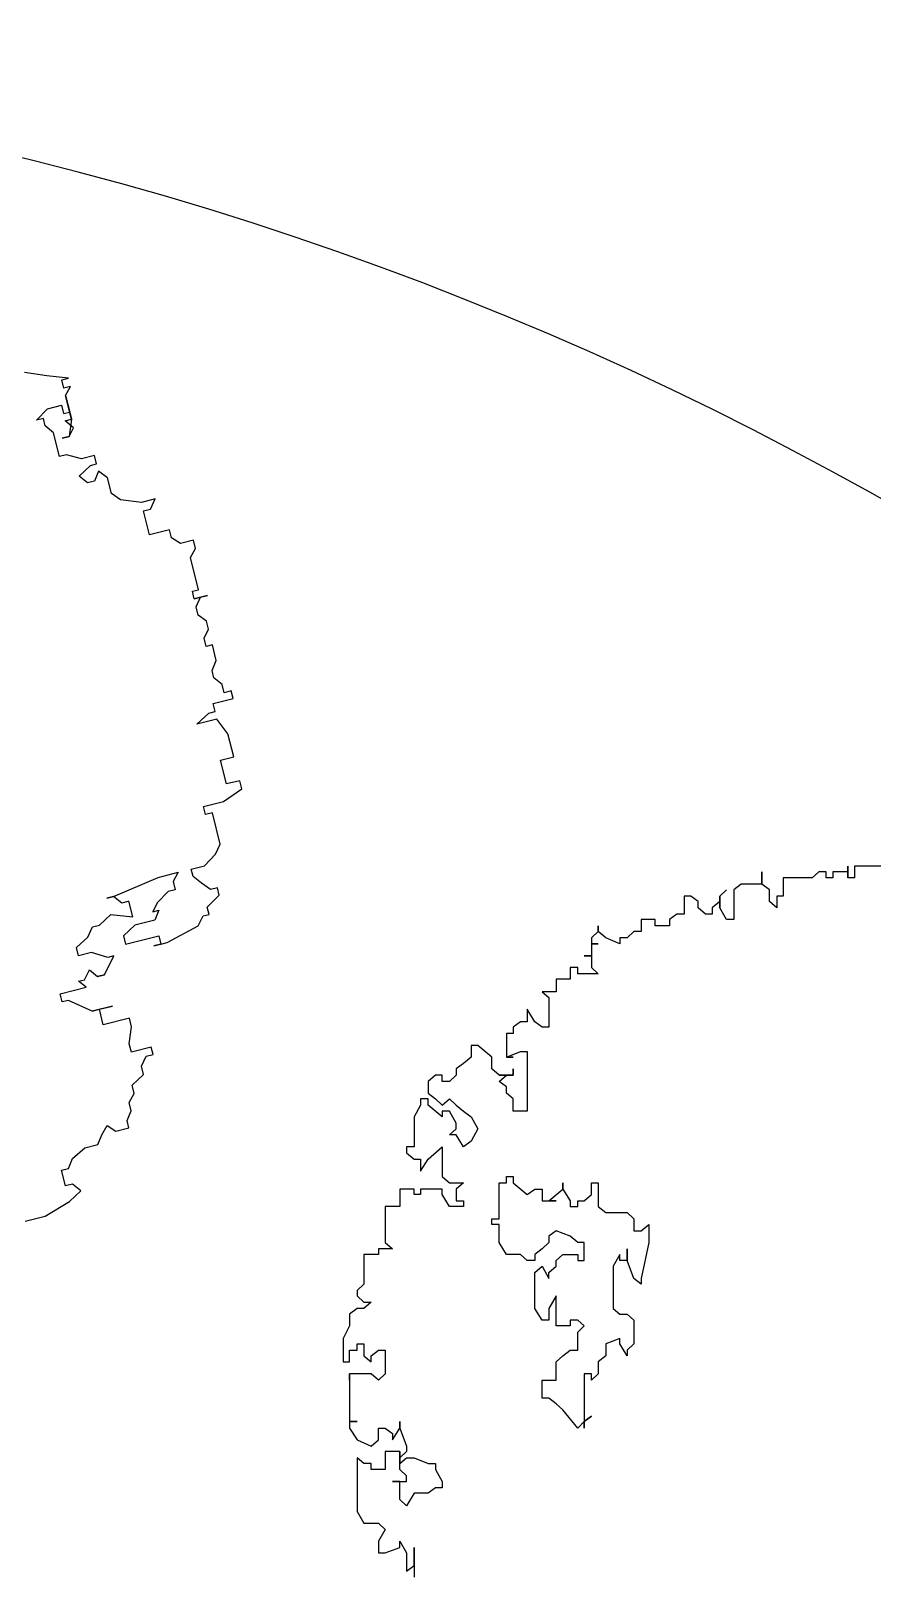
# Model space of a CAD drawing. Extents: x -30 to 1202, y 231 to 898.
# Drawn here: x 170.29 to 173.23, y 436.75 to 442.14 of the extents above; entities that cross this region are included whole.
import ezdxf

# ---------------------------------------------------------------- set-up
doc = ezdxf.new("R2010")
doc.units = 0
doc.header["$LTSCALE"] = 0.04
doc.layers.get('0').update_dxf_attribs({"linetype": 'CONTINUOUS'})
for name, color, linetype in [('0.5', 5, 'CONTINUOUS'), ('CONTORXXNP----00', 255, 'CONTINUOUS'), ('PISO', 1, 'CONTINUOUS'), ('PISOS', 1, 'CONTINUOUS')]:
    doc.layers.add(name, color=color, linetype=linetype)
doc.styles.get("Standard").update_dxf_attribs({"font": 'romans.shx'})

# ---------------------------------------------------------------- blocks, each defined once
blk = doc.blocks.new('ARB3')
at = {"color": 0}
for p, q in [((0.436, 0.2199), (0.4192, 0.2268)), ((0.4528, 0.2137), (0.436, 0.2199)), ((0.447, 0.2068), (0.447, 0.2137)), ((0.447, 0.2137), (0.4528, 0.2137)), ((0.447, 0.2007), (0.4528, 0.2068)), ((0.4528, 0.2068), (0.447, 0.2068)), ((0.447, 0.1807), (0.447, 0.2007)), ((0.4192, 0.1868), (0.4302, 0.1937)), ((0.4302, 0.1937), (0.4418, 0.1937)), ((0.4418, 0.1937), (0.4418, 0.1868)), ((0.425, 0.1868), (0.4192, 0.1868)), ((0.425, 0.1807), (0.425, 0.1868)), ((0.4302, 0.1737), (0.425, 0.1807)), ((0.4418, 0.1868), (0.447, 0.1868)), ((0.447, 0.1807), (0.4418, 0.1676)), ((0.447, 0.1737), (0.4418, 0.1807)), ((0.4418, 0.1807), (0.447, 0.1807)), ((0.447, 0.1868), (0.447, 0.1807)), ((0.4302, 0.1537), (0.4302, 0.1737)), ((0.4418, 0.1676), (0.436, 0.1676)), ((0.436, 0.1676), (0.4418, 0.1676)), ((0.4418, 0.1676), (0.447, 0.1737)), ((0.436, 0.1537), (0.4302, 0.1537)), ((0.447, 0.1476), (0.436, 0.1537)), ((0.4418, 0.1345), (0.4528, 0.1407)), ((0.4579, 0.1476), (0.447, 0.1476)), ((0.4528, 0.1407), (0.4579, 0.1407)), ((0.4579, 0.1407), (0.4579, 0.1476)), ((0.447, 0.1276), (0.4418, 0.1345)), ((0.4528, 0.1276), (0.447, 0.1276)), ((0.4579, 0.1345), (0.4528, 0.1276)), ((0.4638, 0.1276), (0.4579, 0.1345)), ((0.4638, 0.1145), (0.4638, 0.1276)), ((0.4696, 0.1076), (0.4638, 0.1145)), ((0.4857, 0.1015), (0.4696, 0.1076)), ((0.4973, 0.1015), (0.4857, 0.1015)), ((0.4915, 0.0945), (0.4973, 0.1015)), ((0.4857, 0.0745), (0.4857, 0.0945)), ((0.4857, 0.0945), (0.4915, 0.0945)), ((0.5025, 0.0745), (0.4857, 0.0745)), ((0.5025, 0.0676), (0.5025, 0.0745)), ((0.5083, 0.0615), (0.5025, 0.0676)), ((0.5193, 0.0615), (0.5083, 0.0615)), ((0.5135, 0.0484), (0.5193, 0.0546)), ((0.5193, 0.0546), (0.5193, 0.0615)), ((0.5135, 0.0215), (0.5135, 0.0484)), ((0.5083, 0.0153), (0.5083, 0.0215)), ((0.5083, 0.0215), (0.5135, 0.0215)), ((0.5083, 0.0084), (0.5135, 0.0153)), ((0.5193, 0.0153), (0.5083, 0.0153)), ((0.5135, 0.0153), (0.5193, 0.0153)), ((0.5083, 0.0015), (0.5083, 0.0084)), ((0.5135, -0.0047), (0.5083, 0.0015)), ((0.5083, -0.0177), (0.5135, -0.0116)), ((0.5135, -0.0116), (0.5135, -0.0047)), ((0.5083, -0.0247), (0.5083, -0.0177)), ((0.5135, -0.0247), (0.5083, -0.0247)), ((0.5135, -0.0377), (0.5135, -0.0247)), ((-0.4922, -0.0446), (-0.4812, -0.0446)), ((-0.4812, -0.0446), (-0.4812, -0.0508)), ((0.5083, -0.0446), (0.5135, -0.0377)), ((0.5083, -0.0508), (0.5083, -0.0446)), ((-0.4812, -0.0508), (-0.4922, -0.0508)), ((-0.4922, -0.0508), (-0.487, -0.0508)), ((-0.487, -0.0508), (-0.487, -0.0646)), ((0.5135, -0.0577), (0.5083, -0.0508)), ((0.5135, -0.0646), (0.5135, -0.0577)), ((-0.487, -0.0646), (-0.4812, -0.0646)), ((-0.4812, -0.0708), (-0.487, -0.0708)), ((-0.487, -0.0708), (-0.487, -0.0777)), ((-0.4812, -0.0646), (-0.4812, -0.0708)), ((0.5025, -0.0777), (0.5025, -0.0708)), ((0.5025, -0.0708), (0.5193, -0.0708)), ((0.5193, -0.0646), (0.5135, -0.0646)), ((0.5193, -0.0708), (0.5193, -0.0646)), ((-0.487, -0.0777), (-0.4812, -0.0839)), ((-0.4812, -0.0839), (-0.4812, -0.1108)), ((0.4857, -0.0839), (0.4973, -0.0777)), ((0.5025, -0.0839), (0.4857, -0.0839)), ((0.4973, -0.0777), (0.5025, -0.0777)), ((0.5083, -0.0977), (0.5025, -0.0839)), ((0.5083, -0.1169), (0.5083, -0.0977)), ((-0.4812, -0.1108), (-0.4644, -0.1108)), ((-0.4644, -0.1108), (-0.4644, -0.1169)), ((-0.4702, -0.1238), (-0.4754, -0.1308)), ((-0.4592, -0.1238), (-0.4702, -0.1238)), ((-0.4644, -0.1169), (-0.4534, -0.1169)), ((-0.4534, -0.1169), (-0.4592, -0.1238)), ((0.4973, -0.1369), (0.4973, -0.1169)), ((0.4973, -0.1169), (0.5083, -0.1169)), ((-0.4754, -0.1308), (-0.487, -0.1308)), ((-0.487, -0.1308), (-0.4754, -0.1308)), ((-0.4754, -0.1308), (-0.4754, -0.15)), ((0.5083, -0.1369), (0.4973, -0.1369)), ((0.5083, -0.1438), (0.5083, -0.1369)), ((-0.4754, -0.15), (-0.4702, -0.1569)), ((0.4747, -0.1569), (0.4747, -0.15)), ((0.4747, -0.15), (0.4915, -0.15)), ((0.4915, -0.15), (0.5083, -0.1438)), ((-0.4702, -0.1569), (-0.4424, -0.1569)), ((-0.4424, -0.1569), (-0.4424, -0.1638)), ((0.4805, -0.1569), (0.4747, -0.1569)), ((0.4805, -0.1831), (0.4805, -0.1569)), ((-0.4644, -0.17), (-0.4702, -0.1638)), ((-0.4702, -0.1638), (-0.4644, -0.17)), ((-0.4534, -0.17), (-0.4644, -0.17)), ((-0.4644, -0.17), (-0.4592, -0.17)), ((-0.4592, -0.17), (-0.4534, -0.1769)), ((-0.4424, -0.1638), (-0.4534, -0.17)), ((-0.4534, -0.1769), (-0.4476, -0.1769)), ((-0.4476, -0.1831), (-0.4534, -0.19)), ((-0.4476, -0.1769), (-0.4476, -0.1831)), ((0.4747, -0.19), (0.4805, -0.1831)), ((-0.4592, -0.19), (-0.4644, -0.1969)), ((-0.4644, -0.1969), (-0.4644, -0.2031)), ((-0.4534, -0.19), (-0.4592, -0.19)), ((0.3862, -0.2031), (0.425, -0.1969)), ((0.425, -0.1969), (0.4418, -0.1969)), ((0.4418, -0.1969), (0.436, -0.2031)), ((0.4528, -0.2031), (0.4528, -0.1969)), ((0.4528, -0.1969), (0.4638, -0.1969)), ((0.4638, -0.1969), (0.4747, -0.19)), ((-0.4644, -0.2031), (-0.4476, -0.2031)), ((-0.4476, -0.2031), (-0.4476, -0.21)), ((-0.4476, -0.21), (-0.4424, -0.2169)), ((0.3862, -0.2031), (0.3804, -0.2031)), ((0.3804, -0.2031), (0.3862, -0.2031)), ((0.3914, -0.21), (0.3862, -0.2031)), ((0.3972, -0.21), (0.3914, -0.21)), ((0.3972, -0.223), (0.3972, -0.21)), ((0.4302, -0.21), (0.4192, -0.2169)), ((0.436, -0.21), (0.4302, -0.21)), ((0.436, -0.2031), (0.436, -0.21)), ((0.4579, -0.21), (0.4528, -0.2031)), ((0.4638, -0.2169), (0.4579, -0.21)), ((-0.4424, -0.2169), (-0.4366, -0.2169)), ((-0.4366, -0.2169), (-0.4366, -0.23)), ((0.3578, -0.23), (0.3636, -0.223)), ((0.3636, -0.223), (0.3695, -0.223)), ((0.3695, -0.223), (0.3804, -0.2169)), ((0.3804, -0.2169), (0.3972, -0.223)), ((0.4192, -0.2169), (0.414, -0.223)), ((0.414, -0.223), (0.4192, -0.223)), ((0.4192, -0.223), (0.414, -0.23)), ((0.4579, -0.23), (0.4696, -0.223)), ((0.4696, -0.2169), (0.4638, -0.2169)), ((0.4696, -0.223), (0.4696, -0.2169)), ((-0.4366, -0.23), (-0.4424, -0.23)), ((-0.4424, -0.23), (-0.4424, -0.243)), ((-0.1531, -0.243), (-0.1589, -0.2361)), ((-0.1589, -0.2361), (-0.1421, -0.2361)), ((-0.1421, -0.2361), (-0.1085, -0.243)), ((0.3468, -0.2361), (0.3578, -0.23)), ((0.3468, -0.243), (0.3468, -0.2361)), ((0.3972, -0.23), (0.3862, -0.2361)), ((0.3862, -0.2361), (0.3862, -0.243)), ((0.414, -0.23), (0.3972, -0.23)), ((0.447, -0.243), (0.4528, -0.2361)), ((0.4528, -0.2361), (0.4579, -0.2361)), ((0.4579, -0.2361), (0.4579, -0.23)), ((-0.4424, -0.243), (-0.4315, -0.243)), ((-0.4315, -0.243), (-0.4315, -0.25)), ((-0.4315, -0.25), (-0.4256, -0.2561)), ((-0.1699, -0.2561), (-0.1641, -0.25)), ((-0.1641, -0.25), (-0.1531, -0.25)), ((-0.1531, -0.25), (-0.1531, -0.243)), ((-0.1085, -0.25), (-0.1253, -0.2561)), ((-0.1085, -0.243), (-0.1033, -0.243)), ((-0.1033, -0.243), (-0.1085, -0.25)), ((-0.0756, -0.2561), (-0.0698, -0.25)), ((-0.0698, -0.25), (-0.0478, -0.25)), ((-0.0478, -0.25), (-0.042, -0.2561)), ((0.3578, -0.243), (0.3468, -0.243)), ((0.3695, -0.25), (0.3578, -0.243)), ((0.3636, -0.263), (0.3746, -0.25)), ((0.3746, -0.25), (0.3695, -0.25)), ((0.3862, -0.243), (0.414, -0.243)), ((0.414, -0.25), (0.4082, -0.25)), ((0.4082, -0.25), (0.4192, -0.25)), ((0.414, -0.243), (0.414, -0.25)), ((0.4192, -0.25), (0.447, -0.243)), ((-0.4256, -0.2561), (-0.4256, -0.263)), ((-0.1699, -0.2761), (-0.1699, -0.2561)), ((-0.1253, -0.2561), (-0.1363, -0.2561)), ((-0.1363, -0.2561), (-0.1253, -0.2561)), ((-0.1253, -0.2561), (-0.1253, -0.263)), ((-0.0756, -0.263), (-0.0756, -0.2561)), ((-0.0368, -0.2561), (-0.0478, -0.263)), ((-0.042, -0.2561), (-0.0368, -0.2561)), ((0.3468, -0.263), (0.3527, -0.2561)), ((0.3527, -0.2561), (0.3578, -0.263)), ((-0.4256, -0.263), (-0.4198, -0.263)), ((-0.4198, -0.263), (-0.4256, -0.2761)), ((-0.1253, -0.263), (-0.1311, -0.263)), ((-0.1311, -0.263), (-0.1201, -0.2692)), ((-0.1201, -0.2692), (-0.0807, -0.2692)), ((-0.0807, -0.2692), (-0.0756, -0.263)), ((-0.0478, -0.263), (-0.053, -0.263)), ((-0.053, -0.263), (-0.0478, -0.2761)), ((0.3249, -0.2761), (0.3249, -0.2692)), ((0.3249, -0.2692), (0.3468, -0.2692)), ((0.3468, -0.2692), (0.3417, -0.263)), ((0.3417, -0.263), (0.3468, -0.263)), ((0.3578, -0.263), (0.3636, -0.263)), ((0.3636, -0.263), (0.3578, -0.263)), ((0.3578, -0.263), (0.3636, -0.263)), ((-0.4315, -0.283), (-0.4366, -0.283)), ((-0.4366, -0.283), (-0.4315, -0.283)), ((-0.4256, -0.2761), (-0.4315, -0.283)), ((-0.4315, -0.283), (-0.4256, -0.2892)), ((-0.4198, -0.2892), (-0.4198, -0.283)), ((-0.4198, -0.283), (-0.4198, -0.2892)), ((-0.3979, -0.2892), (-0.3921, -0.283)), ((-0.3921, -0.283), (-0.3921, -0.3022)), ((-0.1976, -0.2892), (-0.1976, -0.283)), ((-0.1976, -0.283), (-0.1757, -0.283)), ((-0.1757, -0.283), (-0.1699, -0.2761)), ((-0.0478, -0.2761), (-0.0368, -0.2761)), ((-0.0368, -0.2761), (-0.031, -0.283)), ((-0.031, -0.283), (-0.02, -0.283)), ((-0.02, -0.283), (-0.0142, -0.2892)), ((0.3301, -0.2761), (0.3249, -0.2761)), ((0.3468, -0.2892), (0.3301, -0.2761)), ((-0.4256, -0.2892), (-0.4198, -0.2892)), ((-0.4198, -0.2892), (-0.4089, -0.2892)), ((-0.4089, -0.2892), (-0.4089, -0.2961)), ((-0.4089, -0.2961), (-0.4089, -0.2892)), ((-0.4089, -0.2892), (-0.3979, -0.2892)), ((-0.1867, -0.2892), (-0.1976, -0.2892)), ((-0.1809, -0.2961), (-0.1867, -0.2892)), ((-0.1809, -0.3022), (-0.1809, -0.2961)), ((-0.1253, -0.2961), (-0.1421, -0.2961)), ((-0.1421, -0.2961), (-0.1421, -0.3022)), ((-0.1253, -0.3022), (-0.1253, -0.2961)), ((-0.0646, -0.2961), (-0.0698, -0.3022)), ((-0.0588, -0.3022), (-0.0646, -0.2961)), ((-0.0142, -0.2892), (-0.02, -0.2892)), ((-0.02, -0.2892), (-0.02, -0.2961)), ((-0.02, -0.2961), (0.0304, -0.2961)), ((0.0245, -0.2961), (0.0194, -0.2892)), ((0.0194, -0.2892), (0.0245, -0.2961)), ((0.0304, -0.2961), (0.0245, -0.2961)), ((0.0245, -0.2961), (0.0304, -0.3022)), ((0.3636, -0.2892), (0.3468, -0.2892)), ((0.3527, -0.3022), (0.3527, -0.2892)), ((0.3527, -0.2892), (0.3636, -0.2892)), ((-0.3921, -0.3022), (-0.3979, -0.3022)), ((-0.3979, -0.3022), (-0.3979, -0.3092)), ((-0.3979, -0.3092), (-0.3869, -0.3092)), ((-0.3869, -0.3092), (-0.3869, -0.3222)), ((-0.1918, -0.3161), (-0.1809, -0.3092)), ((-0.1757, -0.3022), (-0.1809, -0.3022)), ((-0.1809, -0.3092), (-0.1757, -0.3092)), ((-0.1757, -0.3092), (-0.1757, -0.3022)), ((-0.1479, -0.3092), (-0.1531, -0.3222)), ((-0.1421, -0.3022), (-0.1479, -0.3092)), ((-0.1311, -0.3161), (-0.1311, -0.3022)), ((-0.1311, -0.3022), (-0.1253, -0.3022)), ((-0.0698, -0.3022), (-0.0698, -0.3092)), ((-0.0698, -0.3092), (-0.0646, -0.3092)), ((-0.0646, -0.3092), (-0.0646, -0.3222)), ((-0.042, -0.3022), (-0.0588, -0.3022)), ((-0.042, -0.3092), (-0.042, -0.3022)), ((-0.0368, -0.3161), (-0.042, -0.3092)), ((0.0304, -0.3022), (0.0136, -0.3161)), ((0.3746, -0.3022), (0.3527, -0.3022)), ((0.3695, -0.3222), (0.3746, -0.3092)), ((0.3746, -0.3092), (0.3746, -0.3022)), ((-0.3869, -0.3222), (-0.3753, -0.3222)), ((-0.3753, -0.3222), (-0.3753, -0.3353)), ((-0.1918, -0.3161), (-0.1976, -0.3161)), ((-0.1976, -0.3161), (-0.1918, -0.3161)), ((-0.1809, -0.3292), (-0.1918, -0.3161)), ((-0.1809, -0.3353), (-0.1809, -0.3222)), ((-0.1809, -0.3222), (-0.1809, -0.3292)), ((-0.1809, -0.3292), (-0.1809, -0.3222)), ((-0.1809, -0.3222), (-0.1809, -0.3292)), ((-0.1531, -0.3222), (-0.1479, -0.3292)), ((-0.1253, -0.3222), (-0.1311, -0.3161)), ((-0.1201, -0.3222), (-0.1253, -0.3222)), ((-0.1143, -0.3292), (-0.1201, -0.3222)), ((-0.0646, -0.3222), (-0.0924, -0.3222)), ((-0.0924, -0.3222), (-0.0807, -0.3292)), ((-0.031, -0.3222), (-0.0368, -0.3161)), ((-0.0142, -0.3222), (-0.031, -0.3222)), ((-0.0142, -0.3353), (-0.0142, -0.3222)), ((0.0078, -0.3222), (0.0026, -0.3292)), ((0.0136, -0.3161), (0.0078, -0.3222)), ((0.3695, -0.3292), (0.3695, -0.3222)), ((-0.3753, -0.3353), (-0.3701, -0.3292)), ((-0.3701, -0.3292), (-0.3423, -0.3292)), ((-0.3423, -0.3353), (-0.3475, -0.3422)), ((-0.3423, -0.3292), (-0.3423, -0.3353)), ((-0.1918, -0.3422), (-0.1918, -0.3353)), ((-0.1918, -0.3353), (-0.1809, -0.3353)), ((-0.1479, -0.3292), (-0.1421, -0.3292)), ((-0.1421, -0.3292), (-0.1363, -0.3353)), ((-0.1363, -0.3353), (-0.1311, -0.3422)), ((-0.1201, -0.3353), (-0.1085, -0.3292)), ((-0.1143, -0.3422), (-0.1201, -0.3353)), ((-0.1085, -0.3292), (-0.1143, -0.3292)), ((-0.0807, -0.3292), (-0.0698, -0.3292)), ((-0.0698, -0.3353), (-0.0807, -0.3422)), ((-0.0698, -0.3292), (-0.0698, -0.3353)), ((0.0026, -0.3353), (-0.0142, -0.3353)), ((0.0026, -0.3292), (0.0026, -0.3353)), ((0.3862, -0.3292), (0.3695, -0.3292)), ((0.3746, -0.3422), (0.3804, -0.3353)), ((0.3804, -0.3353), (0.3862, -0.3353)), ((0.3862, -0.3353), (0.3862, -0.3292)), ((-0.3475, -0.3422), (-0.3591, -0.3492)), ((-0.3591, -0.3492), (-0.3475, -0.3492)), ((-0.3475, -0.3492), (-0.3475, -0.3553)), ((-0.3197, -0.3553), (-0.3197, -0.3492)), ((-0.3197, -0.3492), (-0.2642, -0.3492)), ((-0.2642, -0.3492), (-0.2642, -0.3622)), ((-0.1976, -0.3622), (-0.1867, -0.3492)), ((-0.1867, -0.3492), (-0.1918, -0.3422)), ((-0.1311, -0.3422), (-0.1253, -0.3422)), ((-0.1253, -0.3492), (-0.1311, -0.3553)), ((-0.1253, -0.3422), (-0.1253, -0.3492)), ((-0.0807, -0.3422), (-0.1143, -0.3422)), ((0.3636, -0.3553), (0.3746, -0.3492)), ((0.3746, -0.3492), (0.3746, -0.3422)), ((-0.3475, -0.3553), (-0.3423, -0.3622)), ((-0.3423, -0.3622), (-0.3365, -0.3622)), ((-0.3365, -0.3622), (-0.3365, -0.3684)), ((-0.3146, -0.3684), (-0.3197, -0.3553)), ((-0.3146, -0.3684), (-0.3146, -0.3622)), ((-0.3146, -0.3622), (-0.3146, -0.3684)), ((-0.2978, -0.3622), (-0.3036, -0.3622)), ((-0.3036, -0.3622), (-0.2978, -0.3622)), ((-0.2978, -0.3684), (-0.2978, -0.3622)), ((-0.2978, -0.3622), (-0.2978, -0.3753)), ((-0.2758, -0.3622), (-0.281, -0.3684)), ((-0.2642, -0.3622), (-0.2758, -0.3622)), ((-0.2035, -0.3684), (-0.2035, -0.3622)), ((-0.2035, -0.3622), (-0.1976, -0.3622)), ((-0.1311, -0.3553), (-0.1311, -0.3684)), ((0.3578, -0.3684), (0.3636, -0.3622)), ((0.3636, -0.3622), (0.3636, -0.3553)), ((-0.3365, -0.3684), (-0.3146, -0.3684)), ((-0.2978, -0.3753), (-0.3036, -0.3822)), ((-0.2919, -0.3753), (-0.2978, -0.3684)), ((-0.2868, -0.3684), (-0.2919, -0.3753)), ((-0.281, -0.3684), (-0.2868, -0.3684)), ((-0.1976, -0.3684), (-0.2035, -0.3684)), ((-0.1976, -0.3753), (-0.1976, -0.3684)), ((-0.1641, -0.3753), (-0.1976, -0.3753)), ((-0.1641, -0.3822), (-0.1641, -0.3753)), ((-0.1421, -0.3753), (-0.1589, -0.3753)), ((-0.1589, -0.3753), (-0.1589, -0.3822)), ((-0.1311, -0.3684), (-0.1421, -0.3753)), ((0.3527, -0.3822), (0.3578, -0.3753)), ((0.3578, -0.3753), (0.3578, -0.3684)), ((-0.3146, -0.3822), (-0.3255, -0.3953)), ((-0.3036, -0.3822), (-0.3146, -0.3822)), ((-0.1589, -0.3822), (-0.1641, -0.3822)), ((0.3301, -0.3884), (0.3359, -0.3822)), ((0.3359, -0.3822), (0.3417, -0.3884)), ((0.3527, -0.3884), (0.3527, -0.3822)), ((-0.3255, -0.3953), (-0.3255, -0.4014)), ((-0.259, -0.4014), (-0.248, -0.3953)), ((-0.248, -0.3953), (-0.2364, -0.4014)), ((0.3023, -0.4014), (0.3139, -0.3953)), ((0.3139, -0.3953), (0.3249, -0.3953)), ((0.3249, -0.3953), (0.3301, -0.3884)), ((0.3417, -0.3884), (0.3527, -0.3884)), ((-0.3255, -0.4014), (-0.3146, -0.4014)), ((-0.3146, -0.4014), (-0.3087, -0.4084)), ((-0.3087, -0.4084), (-0.3036, -0.4153)), ((-0.27, -0.4153), (-0.2642, -0.4084)), ((-0.2642, -0.4084), (-0.259, -0.4014)), ((-0.2312, -0.4084), (-0.2422, -0.4153)), ((-0.2364, -0.4014), (-0.2312, -0.4084)), ((-0.1976, -0.4214), (-0.1976, -0.4084)), ((-0.1976, -0.4084), (-0.1918, -0.4153)), ((-0.1809, -0.4153), (-0.1809, -0.4084)), ((-0.1809, -0.4084), (-0.1757, -0.4084)), ((-0.1757, -0.4084), (-0.1757, -0.4214)), ((0.2913, -0.4214), (0.2913, -0.4084)), ((0.2913, -0.4084), (0.2971, -0.4084)), ((0.2971, -0.4084), (0.3023, -0.4014)), ((-0.3036, -0.4153), (-0.2978, -0.4153)), ((-0.2978, -0.4153), (-0.2919, -0.4214)), ((-0.2919, -0.4214), (-0.2919, -0.4284)), ((-0.2758, -0.4214), (-0.27, -0.4153)), ((-0.27, -0.4284), (-0.2758, -0.4214)), ((-0.2532, -0.4153), (-0.2642, -0.4214)), ((-0.2642, -0.4214), (-0.2642, -0.4284)), ((-0.248, -0.4153), (-0.2532, -0.4153)), ((-0.2422, -0.4214), (-0.248, -0.4153)), ((-0.2422, -0.4153), (-0.2422, -0.4214)), ((-0.2035, -0.4284), (-0.1976, -0.4214)), ((-0.1918, -0.4153), (-0.1809, -0.4153)), ((-0.1757, -0.4214), (-0.1867, -0.4284)), ((0.2971, -0.4214), (0.2913, -0.4214)), ((0.3023, -0.4284), (0.2971, -0.4214)), ((-0.2919, -0.4284), (-0.2978, -0.4284)), ((-0.2978, -0.4284), (-0.2978, -0.4345)), ((-0.2978, -0.4345), (-0.2919, -0.4414)), ((-0.281, -0.4414), (-0.2758, -0.4345)), ((-0.2758, -0.4345), (-0.27, -0.4284)), ((-0.259, -0.4284), (-0.27, -0.4414)), ((-0.2642, -0.4284), (-0.259, -0.4284)), ((-0.2196, -0.4414), (-0.2312, -0.4284)), ((-0.2312, -0.4284), (-0.2035, -0.4284)), ((-0.1867, -0.4284), (-0.1918, -0.4284)), ((-0.1918, -0.4284), (-0.1918, -0.4484)), ((0.0633, -0.4414), (0.0633, -0.4345)), ((0.0633, -0.4345), (0.0691, -0.4345)), ((0.0691, -0.4345), (0.0801, -0.4284)), ((0.0801, -0.4284), (0.0859, -0.4284)), ((0.0859, -0.4284), (0.0859, -0.4345)), ((0.0859, -0.4345), (0.0911, -0.4414)), ((0.2693, -0.4414), (0.2913, -0.4345)), ((0.2913, -0.4345), (0.3023, -0.4284)), ((-0.2919, -0.4414), (-0.281, -0.4414)), ((-0.27, -0.4414), (-0.2758, -0.4414)), ((-0.2758, -0.4414), (-0.2758, -0.4484)), ((-0.2758, -0.4484), (-0.27, -0.4484)), ((-0.27, -0.4484), (-0.259, -0.4545)), ((-0.2086, -0.4484), (-0.2196, -0.4414)), ((-0.2196, -0.4545), (-0.2196, -0.4484)), ((-0.2196, -0.4484), (-0.2086, -0.4484)), ((-0.1918, -0.4484), (-0.1867, -0.4484)), ((-0.1867, -0.4484), (-0.1867, -0.4545)), ((0.0581, -0.4545), (0.0633, -0.4414)), ((0.0911, -0.4414), (0.0911, -0.4545)), ((0.2525, -0.4414), (0.2693, -0.4414)), ((-0.259, -0.4545), (-0.2312, -0.4545)), ((-0.2312, -0.4545), (-0.2312, -0.4614)), ((-0.2312, -0.4614), (-0.2254, -0.4614)), ((-0.2254, -0.4614), (-0.2196, -0.4545)), ((-0.1867, -0.4545), (-0.1918, -0.4545)), ((-0.1918, -0.4545), (-0.1918, -0.4676)), ((0.0304, -0.4676), (0.0472, -0.4614)), ((0.0472, -0.4614), (0.0523, -0.4614)), ((0.0523, -0.4614), (0.0581, -0.4676)), ((0.0581, -0.4614), (0.0581, -0.4545)), ((0.0633, -0.4676), (0.0581, -0.4614)), ((0.0749, -0.4614), (0.0691, -0.4676)), ((0.0801, -0.4614), (0.0749, -0.4614)), ((0.0801, -0.4745), (0.0801, -0.4614)), ((0.0911, -0.4545), (0.1027, -0.4614)), ((0.1027, -0.4614), (0.0969, -0.4676)), ((0.1356, -0.4676), (0.1466, -0.4614)), ((0.1582, -0.4545), (0.1415, -0.4545)), ((0.1415, -0.4545), (0.1692, -0.4545)), ((0.1466, -0.4614), (0.1634, -0.4614)), ((0.1634, -0.4614), (0.1582, -0.4545)), ((-0.1918, -0.4676), (-0.1757, -0.4676)), ((-0.1757, -0.4676), (-0.1757, -0.4814)), ((-0.1421, -0.4814), (-0.1363, -0.4745)), ((-0.1363, -0.4745), (-0.1363, -0.4876)), ((0.0304, -0.4676), (0.0245, -0.4676)), ((0.0245, -0.4676), (0.0304, -0.4676)), ((0.0413, -0.4745), (0.0304, -0.4676)), ((0.0304, -0.4814), (0.0355, -0.4745)), ((0.0355, -0.4745), (0.0413, -0.4745)), ((0.0691, -0.4676), (0.0523, -0.4676)), ((0.0523, -0.4676), (0.0523, -0.4814)), ((0.0581, -0.4676), (0.0633, -0.4676)), ((0.0969, -0.4676), (0.0801, -0.4676)), ((0.0801, -0.4676), (0.0801, -0.4745)), ((0.1415, -0.4676), (0.1356, -0.4676)), ((0.1466, -0.4814), (0.1415, -0.4676)), ((-0.1757, -0.4814), (-0.1421, -0.4814)), ((-0.1363, -0.4876), (-0.1311, -0.4876)), ((-0.1311, -0.4876), (-0.1311, -0.5014)), ((-0.042, -0.4876), (-0.042, -0.4814)), ((-0.042, -0.4814), (-0.02, -0.4814)), ((-0.0368, -0.4945), (-0.042, -0.4876)), ((-0.02, -0.4814), (-0.0142, -0.4876)), ((-0.0142, -0.4876), (-0.02, -0.4945)), ((0.0304, -0.4876), (0.0304, -0.4814)), ((0.0413, -0.4876), (0.0304, -0.4876)), ((0.0472, -0.4945), (0.0413, -0.4876)), ((0.0523, -0.4814), (0.0691, -0.4814)), ((0.0691, -0.4814), (0.0691, -0.4945)), ((0.1188, -0.4876), (0.1247, -0.4814)), ((0.1188, -0.5014), (0.1188, -0.4876)), ((0.1247, -0.4814), (0.1356, -0.4876)), ((0.1356, -0.4876), (0.1466, -0.4876)), ((0.1466, -0.4876), (0.1466, -0.4814)), ((-0.0866, -0.5014), (-0.0866, -0.4945)), ((-0.0866, -0.4945), (-0.0807, -0.5014)), ((-0.0368, -0.5014), (-0.031, -0.4945)), ((-0.031, -0.4945), (-0.0368, -0.4945)), ((-0.02, -0.4945), (-0.02, -0.5145)), ((0.0413, -0.5076), (0.0472, -0.4945)), ((0.0691, -0.4945), (0.0633, -0.4945)), ((0.0633, -0.4945), (0.0633, -0.5014)), ((-0.1311, -0.5014), (-0.1033, -0.5014)), ((-0.1033, -0.5014), (-0.0975, -0.5076)), ((-0.0975, -0.5076), (-0.0924, -0.5076)), ((-0.0924, -0.5076), (-0.0866, -0.5014)), ((-0.0807, -0.5014), (-0.0807, -0.5076)), ((-0.0807, -0.5076), (-0.0756, -0.5145)), ((-0.0478, -0.5076), (-0.0478, -0.5014)), ((-0.0478, -0.5014), (-0.0368, -0.5014)), ((-0.042, -0.5076), (-0.0478, -0.5076)), ((-0.042, -0.5145), (-0.042, -0.5076)), ((0.0245, -0.5145), (0.0245, -0.5076)), ((0.0245, -0.5076), (0.0245, -0.5145)), ((0.0304, -0.5145), (0.0413, -0.5076)), ((0.0633, -0.5014), (0.0581, -0.5076)), ((0.0581, -0.5076), (0.1079, -0.5076)), ((0.1079, -0.5076), (0.1188, -0.5014)), ((-0.0756, -0.5145), (-0.0646, -0.5145)), ((-0.0646, -0.5145), (-0.053, -0.5206)), ((-0.053, -0.5206), (-0.031, -0.5206)), ((-0.031, -0.5145), (-0.042, -0.5145)), ((-0.031, -0.5206), (-0.031, -0.5145)), ((-0.02, -0.5145), (-0.0142, -0.5145)), ((-0.0142, -0.5145), (-0.02, -0.5145)), ((-0.02, -0.5145), (0.0245, -0.5145)), ((0.0245, -0.5145), (0.0304, -0.5145))]:
    blk.add_line(p, q, dxfattribs=at)
blk.add_line((-0.4922, -0.0116), (-0.4922, -0.0446))
at = {"layer": 'CONTORXXNP----00'}
for p, q in [((0.436, 0.2199), (0.4192, 0.2268)), ((0.4528, 0.2137), (0.436, 0.2199)), ((0.447, 0.2137), (0.4528, 0.2137)), ((0.447, 0.2068), (0.447, 0.2137)), ((0.4528, 0.2068), (0.447, 0.2068)), ((0.447, 0.2007), (0.4528, 0.2068)), ((0.447, 0.2007), (0.447, 0.1868)), ((0.4192, 0.1868), (0.4302, 0.1937)), ((0.4302, 0.1937), (0.4418, 0.1937)), ((0.4418, 0.1937), (0.4418, 0.1868)), ((0.425, 0.1868), (0.4192, 0.1868)), ((0.425, 0.1807), (0.425, 0.1868)), ((0.4302, 0.1737), (0.425, 0.1807)), ((0.4418, 0.1868), (0.447, 0.1868)), ((0.4302, 0.1537), (0.4302, 0.1737)), ((0.436, 0.1537), (0.4302, 0.1537)), ((0.447, 0.1476), (0.436, 0.1537)), ((0.4418, 0.1345), (0.4528, 0.1407)), ((0.4579, 0.1476), (0.447, 0.1476)), ((0.4528, 0.1407), (0.4579, 0.1407)), ((0.4579, 0.1407), (0.4579, 0.1476)), ((0.447, 0.1276), (0.4418, 0.1345)), ((0.4528, 0.1276), (0.447, 0.1276)), ((0.4579, 0.1345), (0.4528, 0.1276)), ((0.4638, 0.1276), (0.4579, 0.1345)), ((0.4638, 0.1145), (0.4638, 0.1276)), ((0.4696, 0.1076), (0.4638, 0.1145)), ((0.4857, 0.1015), (0.4696, 0.1076)), ((0.4973, 0.1015), (0.4857, 0.1015)), ((0.4915, 0.0945), (0.4973, 0.1015)), ((0.4857, 0.0945), (0.4915, 0.0945)), ((0.4857, 0.0745), (0.4857, 0.0945)), ((0.5025, 0.0745), (0.4857, 0.0745)), ((0.5025, 0.0676), (0.5025, 0.0745)), ((0.5083, 0.0615), (0.5025, 0.0676)), ((0.5193, 0.0615), (0.5083, 0.0615)), ((0.5135, 0.0484), (0.5193, 0.0546)), ((0.5193, 0.0546), (0.5193, 0.0615)), ((0.5135, 0.0215), (0.5135, 0.0484)), ((0.5083, 0.0215), (0.5135, 0.0215)), ((0.5083, 0.0153), (0.5083, 0.0215)), ((0.5083, 0.0153), (0.5135, 0.0153)), ((0.5083, 0.0084), (0.5135, 0.0153)), ((0.5083, 0.0015), (0.5083, 0.0084)), ((0.5135, -0.0047), (0.5083, 0.0015)), ((-0.4922, -0.0116), (-0.4922, -0.0446)), ((0.5083, -0.0177), (0.5135, -0.0116)), ((0.5135, -0.0116), (0.5135, -0.0047)), ((0.5083, -0.0247), (0.5083, -0.0177)), ((0.5135, -0.0247), (0.5083, -0.0247)), ((0.5135, -0.0377), (0.5135, -0.0247)), ((-0.4922, -0.0446), (-0.4812, -0.0446)), ((-0.4812, -0.0446), (-0.4812, -0.0508)), ((0.5083, -0.0446), (0.5135, -0.0377)), ((0.5083, -0.0508), (0.5083, -0.0446)), ((-0.487, -0.0508), (-0.4812, -0.0508)), ((-0.487, -0.0508), (-0.487, -0.0646)), ((0.5135, -0.0577), (0.5083, -0.0508)), ((0.5135, -0.0646), (0.5135, -0.0577)), ((-0.487, -0.0646), (-0.4812, -0.0646)), ((-0.487, -0.0708), (-0.487, -0.0777)), ((-0.4812, -0.0708), (-0.487, -0.0708)), ((-0.4812, -0.0646), (-0.4812, -0.0708)), ((0.5025, -0.0708), (0.5193, -0.0708)), ((0.5025, -0.0777), (0.5025, -0.0708)), ((0.5193, -0.0646), (0.5135, -0.0646)), ((0.5193, -0.0708), (0.5193, -0.0646)), ((-0.487, -0.0777), (-0.4812, -0.0839)), ((-0.4812, -0.0839), (-0.4812, -0.1108)), ((0.4857, -0.0839), (0.4973, -0.0777)), ((0.5025, -0.0839), (0.4857, -0.0839)), ((0.4973, -0.0777), (0.5025, -0.0777)), ((0.5083, -0.0977), (0.5025, -0.0839)), ((0.5083, -0.1169), (0.5083, -0.0977)), ((-0.4812, -0.1108), (-0.4644, -0.1108)), ((-0.4644, -0.1108), (-0.4644, -0.1169)), ((-0.4702, -0.1238), (-0.4754, -0.1308)), ((-0.4592, -0.1238), (-0.4702, -0.1238)), ((-0.4644, -0.1169), (-0.4534, -0.1169)), ((-0.4534, -0.1169), (-0.4592, -0.1238)), ((0.4973, -0.1169), (0.5083, -0.1169)), ((0.4973, -0.1369), (0.4973, -0.1169)), ((-0.4754, -0.1308), (-0.4754, -0.15)), ((0.5083, -0.1369), (0.4973, -0.1369)), ((0.5083, -0.1438), (0.5083, -0.1369)), ((-0.4754, -0.15), (-0.4702, -0.1569)), ((0.4747, -0.15), (0.4915, -0.15)), ((0.4747, -0.1569), (0.4747, -0.15)), ((0.4915, -0.15), (0.5083, -0.1438)), ((-0.4702, -0.1569), (-0.4424, -0.1569)), ((-0.4424, -0.1569), (-0.4424, -0.1638)), ((0.4805, -0.1569), (0.4747, -0.1569)), ((0.4805, -0.1831), (0.4805, -0.1569)), ((-0.4592, -0.17), (-0.4534, -0.17)), ((-0.4592, -0.17), (-0.4534, -0.1769)), ((-0.4424, -0.1638), (-0.4534, -0.17)), ((-0.4534, -0.1769), (-0.4476, -0.1769)), ((-0.4476, -0.1831), (-0.4534, -0.19)), ((-0.4476, -0.1769), (-0.4476, -0.1831)), ((0.4747, -0.19), (0.4805, -0.1831)), ((-0.4592, -0.19), (-0.4644, -0.1969)), ((-0.4644, -0.1969), (-0.4644, -0.2031)), ((-0.4534, -0.19), (-0.4592, -0.19)), ((0.3862, -0.2031), (0.425, -0.1969)), ((0.425, -0.1969), (0.4418, -0.1969)), ((0.4418, -0.1969), (0.436, -0.2031)), ((0.4528, -0.1969), (0.4638, -0.1969)), ((0.4528, -0.2031), (0.4528, -0.1969)), ((0.4638, -0.1969), (0.4747, -0.19)), ((-0.4644, -0.2031), (-0.4476, -0.2031)), ((-0.4476, -0.2031), (-0.4476, -0.21)), ((-0.4476, -0.21), (-0.4424, -0.2169)), ((0.3914, -0.21), (0.3862, -0.2031)), ((0.3972, -0.21), (0.3914, -0.21)), ((0.3972, -0.223), (0.3972, -0.21)), ((0.4302, -0.21), (0.4192, -0.2169)), ((0.436, -0.21), (0.4302, -0.21)), ((0.436, -0.2031), (0.436, -0.21)), ((0.4579, -0.21), (0.4528, -0.2031)), ((0.4638, -0.2169), (0.4579, -0.21)), ((-0.4424, -0.2169), (-0.4366, -0.2169)), ((-0.4366, -0.2169), (-0.4366, -0.23)), ((0.3578, -0.23), (0.3636, -0.223)), ((0.3636, -0.223), (0.3695, -0.223)), ((0.3695, -0.223), (0.3804, -0.2169)), ((0.3804, -0.2169), (0.3972, -0.223)), ((0.4192, -0.2169), (0.414, -0.223)), ((0.4192, -0.223), (0.414, -0.23)), ((0.414, -0.223), (0.4192, -0.223)), ((0.4579, -0.23), (0.4696, -0.223)), ((0.4696, -0.2169), (0.4638, -0.2169)), ((0.4696, -0.223), (0.4696, -0.2169)), ((-0.4424, -0.23), (-0.4424, -0.243)), ((-0.4366, -0.23), (-0.4424, -0.23)), ((0.3468, -0.2361), (0.3578, -0.23)), ((0.3468, -0.243), (0.3468, -0.2361)), ((0.3972, -0.23), (0.3862, -0.2361)), ((0.3862, -0.2361), (0.3862, -0.243)), ((0.414, -0.23), (0.3972, -0.23)), ((0.447, -0.243), (0.4528, -0.2361)), ((0.4528, -0.2361), (0.4579, -0.2361)), ((0.4579, -0.2361), (0.4579, -0.23)), ((-0.4424, -0.243), (-0.4315, -0.243)), ((-0.4315, -0.243), (-0.4315, -0.25)), ((-0.4315, -0.25), (-0.4256, -0.2561)), ((0.3578, -0.243), (0.3468, -0.243)), ((0.3695, -0.25), (0.3578, -0.243)), ((0.3636, -0.263), (0.3746, -0.25)), ((0.3746, -0.25), (0.3695, -0.25)), ((0.3862, -0.243), (0.414, -0.243)), ((0.414, -0.243), (0.414, -0.25)), ((0.414, -0.25), (0.4192, -0.25)), ((0.4192, -0.25), (0.447, -0.243)), ((-0.4256, -0.2561), (-0.4256, -0.263)), ((0.3468, -0.263), (0.3527, -0.2561)), ((0.3527, -0.2561), (0.3578, -0.263)), ((-0.4198, -0.263), (-0.4256, -0.2761)), ((-0.4256, -0.263), (-0.4198, -0.263)), ((0.3249, -0.2692), (0.3468, -0.2692)), ((0.3249, -0.2761), (0.3249, -0.2692)), ((0.3417, -0.263), (0.3468, -0.263)), ((0.3468, -0.2692), (0.3417, -0.263)), ((0.3578, -0.263), (0.3636, -0.263)), ((0.3636, -0.263), (0.3578, -0.263)), ((0.3578, -0.263), (0.3636, -0.263)), ((-0.4256, -0.2761), (-0.4315, -0.283)), ((-0.4315, -0.283), (-0.4256, -0.2892)), ((-0.3979, -0.2892), (-0.3921, -0.283)), ((-0.3921, -0.283), (-0.3921, -0.3022)), ((0.3301, -0.2761), (0.3249, -0.2761)), ((0.3468, -0.2892), (0.3301, -0.2761)), ((-0.4256, -0.2892), (-0.4198, -0.2892)), ((-0.4198, -0.2892), (-0.4089, -0.2892)), ((-0.4089, -0.2892), (-0.3979, -0.2892)), ((0.3468, -0.2892), (0.3527, -0.2892)), ((0.3527, -0.3022), (0.3527, -0.2892)), ((-0.3979, -0.3022), (-0.3979, -0.3092)), ((-0.3921, -0.3022), (-0.3979, -0.3022)), ((-0.3979, -0.3092), (-0.3869, -0.3092)), ((-0.3869, -0.3092), (-0.3869, -0.3222)), ((0.3746, -0.3022), (0.3527, -0.3022)), ((0.3695, -0.3222), (0.3746, -0.3092)), ((0.3746, -0.3092), (0.3746, -0.3022)), ((-0.3869, -0.3222), (-0.3753, -0.3222)), ((-0.3753, -0.3222), (-0.3753, -0.3353)), ((0.3695, -0.3292), (0.3695, -0.3222)), ((-0.3753, -0.3353), (-0.3701, -0.3292)), ((-0.3701, -0.3292), (-0.3423, -0.3292)), ((-0.3423, -0.3353), (-0.3475, -0.3422)), ((-0.3423, -0.3292), (-0.3423, -0.3353)), ((0.3862, -0.3292), (0.3695, -0.3292)), ((0.3746, -0.3422), (0.3804, -0.3353)), ((0.3804, -0.3353), (0.3862, -0.3353)), ((0.3862, -0.3353), (0.3862, -0.3292)), ((-0.3475, -0.3422), (-0.3591, -0.3492)), ((-0.3591, -0.3492), (-0.3475, -0.3492)), ((-0.3475, -0.3492), (-0.3475, -0.3553)), ((-0.3197, -0.3492), (-0.2642, -0.3492)), ((-0.3197, -0.3553), (-0.3197, -0.3492)), ((-0.2642, -0.3492), (-0.2642, -0.3622)), ((0.3636, -0.3553), (0.3746, -0.3492)), ((0.3746, -0.3492), (0.3746, -0.3422)), ((-0.3475, -0.3553), (-0.3423, -0.3622)), ((-0.3423, -0.3622), (-0.3365, -0.3622)), ((-0.3365, -0.3622), (-0.3365, -0.3684)), ((-0.3146, -0.3684), (-0.3197, -0.3553)), ((-0.2758, -0.3622), (-0.281, -0.3684)), ((-0.2642, -0.3622), (-0.2758, -0.3622)), ((0.3578, -0.3684), (0.3636, -0.3622)), ((0.3636, -0.3622), (0.3636, -0.3553)), ((-0.3365, -0.3684), (-0.3146, -0.3684)), ((-0.2978, -0.3753), (-0.3036, -0.3822)), ((-0.2978, -0.3753), (-0.2978, -0.3684)), ((-0.2919, -0.3753), (-0.2978, -0.3684)), ((-0.2868, -0.3684), (-0.2919, -0.3753)), ((-0.281, -0.3684), (-0.2868, -0.3684)), ((0.3527, -0.3822), (0.3578, -0.3753)), ((0.3578, -0.3753), (0.3578, -0.3684)), ((-0.3146, -0.3822), (-0.3255, -0.3953)), ((-0.3036, -0.3822), (-0.3146, -0.3822)), ((0.3301, -0.3884), (0.3359, -0.3822)), ((0.3359, -0.3822), (0.3417, -0.3884)), ((0.3527, -0.3884), (0.3527, -0.3822)), ((-0.3255, -0.3953), (-0.3255, -0.4014)), ((-0.259, -0.4014), (-0.248, -0.3953)), ((-0.248, -0.3953), (-0.2364, -0.4014)), ((0.3023, -0.4014), (0.3139, -0.3953)), ((0.3139, -0.3953), (0.3249, -0.3953)), ((0.3249, -0.3953), (0.3301, -0.3884)), ((0.3417, -0.3884), (0.3527, -0.3884)), ((-0.3255, -0.4014), (-0.3146, -0.4014)), ((-0.3146, -0.4014), (-0.3087, -0.4084)), ((-0.3087, -0.4084), (-0.3036, -0.4153)), ((-0.27, -0.4153), (-0.2642, -0.4084)), ((-0.2642, -0.4084), (-0.259, -0.4014)), ((-0.2312, -0.4084), (-0.2422, -0.4153)), ((-0.2364, -0.4014), (-0.2312, -0.4084)), ((-0.1976, -0.4084), (-0.1918, -0.4153)), ((-0.1976, -0.4214), (-0.1976, -0.4084)), ((-0.1809, -0.4084), (-0.1757, -0.4084)), ((-0.1809, -0.4153), (-0.1809, -0.4084)), ((-0.1757, -0.4084), (-0.1757, -0.4214)), ((0.2913, -0.4084), (0.2971, -0.4084)), ((0.2913, -0.4214), (0.2913, -0.4084)), ((0.2971, -0.4084), (0.3023, -0.4014)), ((-0.3036, -0.4153), (-0.2978, -0.4153)), ((-0.2978, -0.4153), (-0.2919, -0.4214)), ((-0.2919, -0.4214), (-0.2919, -0.4284)), ((-0.2758, -0.4214), (-0.27, -0.4153)), ((-0.27, -0.4284), (-0.2758, -0.4214)), ((-0.2532, -0.4153), (-0.2642, -0.4214)), ((-0.2642, -0.4214), (-0.2642, -0.4284)), ((-0.248, -0.4153), (-0.2532, -0.4153)), ((-0.2422, -0.4214), (-0.248, -0.4153)), ((-0.2422, -0.4153), (-0.2422, -0.4214)), ((-0.2035, -0.4284), (-0.1976, -0.4214)), ((-0.1918, -0.4153), (-0.1809, -0.4153)), ((-0.1757, -0.4214), (-0.1867, -0.4284)), ((0.2971, -0.4214), (0.2913, -0.4214)), ((0.3023, -0.4284), (0.2971, -0.4214)), ((-0.2978, -0.4284), (-0.2978, -0.4345)), ((-0.2919, -0.4284), (-0.2978, -0.4284)), ((-0.2978, -0.4345), (-0.2919, -0.4414)), ((-0.281, -0.4414), (-0.2758, -0.4345)), ((-0.2758, -0.4345), (-0.27, -0.4284)), ((-0.259, -0.4284), (-0.27, -0.4414)), ((-0.2642, -0.4284), (-0.259, -0.4284)), ((-0.2312, -0.4284), (-0.2035, -0.4284)), ((-0.2196, -0.4414), (-0.2312, -0.4284)), ((-0.1918, -0.4284), (-0.1918, -0.4484)), ((-0.1867, -0.4284), (-0.1918, -0.4284)), ((0.2693, -0.4414), (0.2913, -0.4345)), ((0.2913, -0.4345), (0.3023, -0.4284)), ((-0.2919, -0.4414), (-0.281, -0.4414)), ((-0.2758, -0.4414), (-0.2758, -0.4484)), ((-0.27, -0.4414), (-0.2758, -0.4414)), ((-0.2758, -0.4484), (-0.27, -0.4484)), ((-0.27, -0.4484), (-0.259, -0.4545)), ((-0.2086, -0.4484), (-0.2196, -0.4414)), ((-0.2196, -0.4484), (-0.2086, -0.4484)), ((-0.2196, -0.4545), (-0.2196, -0.4484)), ((-0.1918, -0.4484), (-0.1867, -0.4484)), ((-0.1867, -0.4484), (-0.1867, -0.4545)), ((0.2525, -0.4414), (0.2693, -0.4414)), ((-0.259, -0.4545), (-0.2312, -0.4545)), ((-0.2312, -0.4545), (-0.2312, -0.4614)), ((-0.2312, -0.4614), (-0.2254, -0.4614)), ((-0.2254, -0.4614), (-0.2196, -0.4545)), ((-0.1918, -0.4545), (-0.1918, -0.4676)), ((-0.1867, -0.4545), (-0.1918, -0.4545)), ((0.0304, -0.4676), (0.0472, -0.4614)), ((0.0472, -0.4614), (0.0523, -0.4614)), ((0.0523, -0.4614), (0.0581, -0.4676)), ((0.1356, -0.4676), (0.1466, -0.4614)), ((0.1466, -0.4614), (0.1634, -0.4614)), ((0.1582, -0.4545), (0.1692, -0.4545)), ((0.1634, -0.4614), (0.1582, -0.4545)), ((-0.1918, -0.4676), (-0.1757, -0.4676)), ((-0.1757, -0.4676), (-0.1757, -0.4814)), ((-0.1421, -0.4814), (-0.1363, -0.4745)), ((-0.1363, -0.4745), (-0.1363, -0.4876)), ((0.0413, -0.4745), (0.0304, -0.4676)), ((0.0304, -0.4814), (0.0355, -0.4745)), ((0.0355, -0.4745), (0.0413, -0.4745)), ((0.0523, -0.4676), (0.0581, -0.4676)), ((0.0523, -0.4676), (0.0523, -0.4814)), ((0.1415, -0.4676), (0.1356, -0.4676)), ((0.1466, -0.4814), (0.1415, -0.4676)), ((-0.1757, -0.4814), (-0.1421, -0.4814)), ((-0.1363, -0.4876), (-0.1311, -0.4876)), ((-0.1311, -0.4876), (-0.1311, -0.5014)), ((-0.042, -0.4814), (-0.02, -0.4814)), ((-0.042, -0.4876), (-0.042, -0.4814)), ((-0.0368, -0.4945), (-0.042, -0.4876)), ((-0.02, -0.4814), (-0.0142, -0.4876)), ((-0.0142, -0.4876), (-0.02, -0.4945)), ((0.0304, -0.4876), (0.0304, -0.4814)), ((0.0413, -0.4876), (0.0304, -0.4876)), ((0.0472, -0.4945), (0.0413, -0.4876)), ((0.0523, -0.4814), (0.0691, -0.4814)), ((0.0691, -0.4814), (0.0691, -0.4945)), ((0.1188, -0.4876), (0.1247, -0.4814)), ((0.1188, -0.5014), (0.1188, -0.4876)), ((0.1247, -0.4814), (0.1356, -0.4876)), ((0.1356, -0.4876), (0.1466, -0.4876)), ((0.1466, -0.4876), (0.1466, -0.4814)), ((-0.0866, -0.4945), (-0.0807, -0.5014)), ((-0.0866, -0.5014), (-0.0866, -0.4945)), ((-0.031, -0.4945), (-0.0368, -0.4945)), ((-0.0368, -0.5014), (-0.031, -0.4945)), ((-0.02, -0.4945), (-0.02, -0.5145)), ((0.0413, -0.5076), (0.0472, -0.4945)), ((0.0633, -0.4945), (0.0633, -0.5014)), ((0.0691, -0.4945), (0.0633, -0.4945)), ((-0.1311, -0.5014), (-0.1033, -0.5014)), ((-0.1033, -0.5014), (-0.0975, -0.5076)), ((-0.0975, -0.5076), (-0.0924, -0.5076)), ((-0.0924, -0.5076), (-0.0866, -0.5014)), ((-0.0807, -0.5014), (-0.0807, -0.5076)), ((-0.0807, -0.5076), (-0.0756, -0.5145)), ((-0.0478, -0.5014), (-0.0368, -0.5014)), ((-0.0478, -0.5076), (-0.0478, -0.5014)), ((-0.042, -0.5076), (-0.0478, -0.5076)), ((-0.042, -0.5145), (-0.042, -0.5076)), ((0.0304, -0.5145), (0.0413, -0.5076)), ((0.0633, -0.5014), (0.0581, -0.5076)), ((0.0581, -0.5076), (0.1079, -0.5076)), ((0.1079, -0.5076), (0.1188, -0.5014)), ((-0.0756, -0.5145), (-0.0646, -0.5145)), ((-0.0646, -0.5145), (-0.053, -0.5206)), ((-0.053, -0.5206), (-0.031, -0.5206)), ((-0.031, -0.5145), (-0.042, -0.5145)), ((-0.031, -0.5206), (-0.031, -0.5145)), ((-0.02, -0.5145), (0.0245, -0.5145)), ((-0.0142, -0.5145), (-0.02, -0.5145)), ((-0.02, -0.5145), (-0.0142, -0.5145)), ((0.0245, -0.5145), (0.0304, -0.5145))]:
    blk.add_line(p, q, dxfattribs=at)
at = {"flags": 11}
blk.add_attdef('CENTROIDE', (-0.1114, -0.0329), '', height=0.0504, dxfattribs=at)

msp = doc.modelspace()

# ---------------------------------------------------------------- linework, layer by layer
at = {"layer": '0.5'}
msp.add_arc((241.6448, 369.3595), 80.5866, 170.557845, 170.557845, dxfattribs=at)
at = {"layer": 'PISOS'}
for centre, radius, start, end in [((167.5169, 429.6227), 17, 354.74777, 91.05032), ((167.4422, 430.2094), 11.8264, 351.94949, 90.74026)]:
    msp.add_arc(centre, radius, start, end, dxfattribs=at)

# ---------------------------------------------------------------- block references
at = {"layer": 'PISO'}
for p, xscale, yscale, zscale, rotation in [((168.7525, 439.5592), 4.307392434160682, 4.307392434160682, 4.307392434160682, 14.04725638576064), ((173.3374, 437.3704), 3.757827706050232, 3.757827706050232, 3.757827706050232, 270)]:
    msp.add_blockref('ARB3', p, dxfattribs=dict(at, xscale=xscale, yscale=yscale, zscale=zscale, rotation=rotation))

doc.saveas('drawing.dxf')
